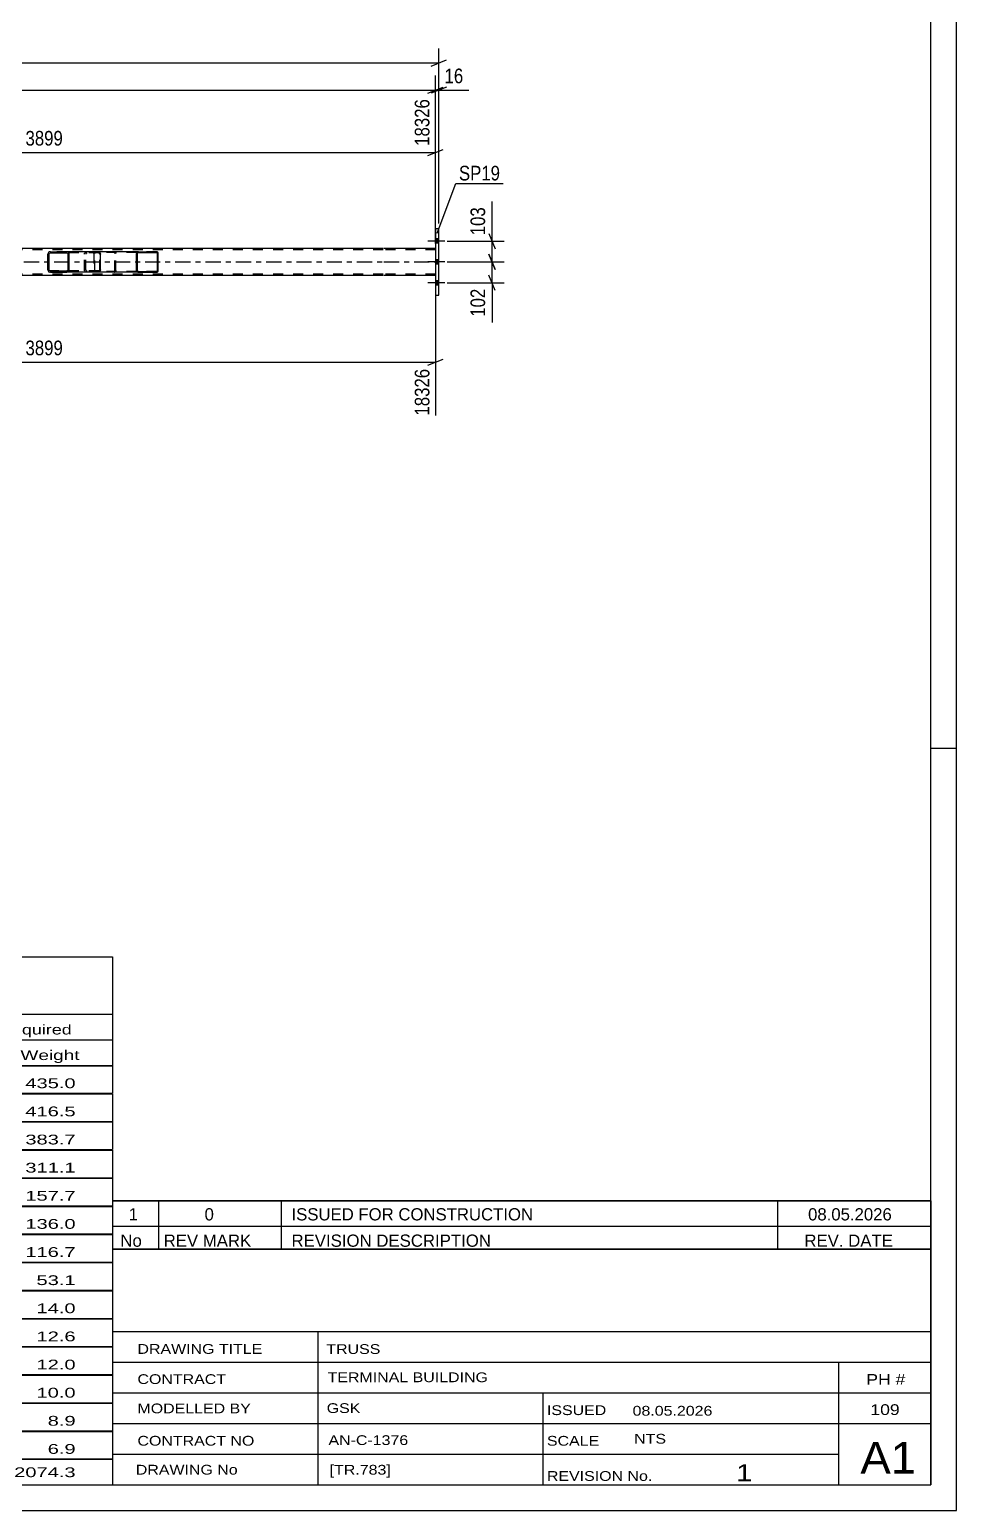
# Model space of a CAD drawing. Header units: millimetres. Extents: x 0 to 841, y 0 to 594.
# Drawn here: x 659.8 to 841, y 0 to 289.5 of the extents above; entities that cross this region are included whole.
import ezdxf

# ---------------------------------------------------------------- set-up
doc = ezdxf.new("R2010")
doc.units = ezdxf.units.MM
doc.linetypes.add('DXK_LINE_DOT2', pattern=[3.9198, 1.9599, -1.9599])
doc.linetypes.add('DXK_LINE_DOT3', pattern=[5.9187, 2.979, -0.9799, 0.9799, -0.9799])
doc.styles.add('Arial Narrow', font='ARIALN.TTF', dxfattribs={"height": 0.2})

# ---------------------------------------------------------------- blocks, each defined once
blk = doc.blocks.new('Unknown-318885883-1135')
at = {"color": 5, "linetype": 'Continuous'}
for p, q in [((841, 0), (841, 594)), ((836, 5), (836, 589)), ((841, 149), (836, 149)), ((5, 5), (836, 5)), ((0, 0), (841, 0))]:
    blk.add_line(p, q, dxfattribs=at)
blk = doc.blocks.new('Bolt-318885883-2845 - 2768')
at = {"linetype": 'Continuous'}
for points in [[(739.8, 247.77), (739.8, 248.65), (739.16, 248.65), (739.16, 247.77)], [(739.8, 247.77), (739.8, 248.65), (739.16, 248.65), (739.16, 247.77)], [(739.8, 247.77), (739.8, 248.65), (739.16, 248.65), (739.16, 247.77)], [(739.8, 243.67), (739.8, 244.55), (739.16, 244.55), (739.16, 243.67)], [(739.8, 243.67), (739.8, 244.55), (739.16, 244.55), (739.16, 243.67)], [(739.8, 239.57), (739.8, 240.45), (739.16, 240.45), (739.16, 239.57)], [(739.8, 239.57), (739.8, 240.45), (739.16, 240.45), (739.16, 239.57)], [(739.8, 239.57), (739.8, 240.45), (739.16, 240.45), (739.16, 239.57)]]:
    blk.add_hatch(color=1, dxfattribs=at).paths.add_polyline_path(points)
at = {"color": 1, "linetype": 'Continuous'}
for p, q in [((740.96, 248.21), (737.64, 248.21)), ((740.96, 248.21), (737.64, 248.21)), ((740.96, 248.21), (737.64, 248.21)), ((739.8, 248.65), (739.16, 248.65)), ((739.8, 248.65), (739.16, 248.65)), ((739.8, 248.65), (739.16, 248.65)), ((739.8, 247.77), (739.16, 247.77)), ((739.8, 247.77), (739.16, 247.77)), ((739.8, 247.77), (739.16, 247.77)), ((740.96, 244.11), (737.64, 244.11)), ((740.96, 244.11), (737.64, 244.11)), ((739.8, 244.55), (739.16, 244.55)), ((739.8, 244.55), (739.16, 244.55)), ((739.8, 243.67), (739.16, 243.67)), ((739.8, 243.67), (739.16, 243.67)), ((739.8, 240.45), (739.16, 240.45)), ((739.8, 240.45), (739.16, 240.45)), ((739.8, 240.45), (739.16, 240.45)), ((740.96, 240.01), (737.64, 240.01)), ((740.96, 240.01), (737.64, 240.01)), ((740.96, 240.01), (737.64, 240.01)), ((739.8, 239.57), (739.16, 239.57)), ((739.8, 239.57), (739.16, 239.57)), ((739.8, 239.57), (739.16, 239.57))]:
    blk.add_line(p, q, dxfattribs=at)
blk = doc.blocks.new('Part-318885883-2897 - 2768')
at = {"color": 7, "linetype": 'DXK_LINE_DOT2'}
for p, q in [((728.94, 246.51), (66.82, 246.51)), ((739.16, 246.51), (729.04, 246.51)), ((739.16, 246.75), (739.16, 241.47)), ((728.94, 241.71), (66.82, 241.71)), ((739.16, 241.71), (729.04, 241.71))]:
    blk.add_line(p, q, dxfattribs=at)
at = {"color": 2, "linetype": 'Continuous'}
for p, q in [((728.94, 246.75), (591.34, 246.75)), ((739.16, 246.75), (729.04, 246.75)), ((728.94, 241.47), (591.34, 241.47)), ((739.16, 241.47), (729.04, 241.47))]:
    blk.add_line(p, q, dxfattribs=at)
at = {"color": 7, "linetype": 'DXK_LINE_DOT3'}
for p, q in [((66.82, 244.11), (728.94, 244.11)), ((729.04, 244.11), (739.16, 244.11))]:
    blk.add_line(p, q, dxfattribs=at)
blk = doc.blocks.new('Part-318885883-2951 - 2768')
at = {"color": 2, "linetype": 'Continuous'}
for p, q in [((739.8, 250.61), (739.16, 250.61)), ((739.16, 250.61), (739.16, 237.61)), ((739.8, 237.61), (739.8, 250.61)), ((739.16, 237.61), (739.8, 237.61))]:
    blk.add_line(p, q, dxfattribs=at)
blk = doc.blocks.new('Part-318885883-2976 - 2768')
at = {"linetype": 'Continuous'}
h = blk.add_hatch(dxfattribs=at)
h.set_pattern_fill('', scale=0.7, style=0, pattern_type=0)
h.set_pattern_definition([(45, (684.9385, 245.9116), (-1.57154, 1.57154), [])])
h.paths.add_polyline_path([(684.96, 245.79), (684.94, 245.91), (684.86, 246.02), (684.75, 246.08), (684.62, 246.11), (681.05, 246.11), (680.92, 246.08), (680.81, 246.02), (680.73, 245.91), (680.71, 245.79), (680.71, 242.43), (680.73, 242.31), (680.81, 242.2), (680.92, 242.13), (681.05, 242.11), (684.62, 242.11), (684.75, 242.13), (684.86, 242.2), (684.94, 242.31), (684.96, 242.43)])
h.paths.add_polyline_path([(684.78, 242.37), (684.74, 242.32), (684.69, 242.28), (684.62, 242.27), (681.05, 242.27), (680.98, 242.28), (680.93, 242.32), (680.89, 242.37), (680.88, 242.43), (680.88, 245.79), (680.89, 245.85), (680.93, 245.9), (680.98, 245.94), (681.05, 245.95), (684.62, 245.95), (684.69, 245.94), (684.74, 245.9), (684.78, 245.85), (684.79, 245.79), (684.79, 242.43)])
at = {"color": 7, "linetype": 'DXK_LINE_DOT2'}
for p, q in [((672.36, 245.81), (672.38, 245.91)), ((672.36, 245.79), (672.36, 245.81)), ((672.36, 245.79), (672.36, 242.43)), ((672.54, 245.85), (672.53, 245.79)), ((672.53, 242.43), (672.53, 245.79)), ((672.58, 245.9), (672.54, 245.85)), ((672.57, 246.08), (672.7, 246.11)), ((672.63, 245.94), (672.58, 245.9)), ((672.7, 245.95), (672.63, 245.94)), ((673.35, 246.11), (672.7, 246.11)), ((684.62, 245.95), (672.7, 245.95)), ((676.27, 246.11), (676.4, 246.08)), ((676.34, 245.94), (676.27, 245.95)), ((676.39, 245.9), (676.34, 245.94)), ((676.43, 245.85), (676.39, 245.9)), ((676.44, 245.79), (676.43, 245.85)), ((676.44, 242.43), (676.44, 245.79)), ((676.59, 245.91), (676.62, 245.79)), ((676.62, 242.43), (676.62, 245.79)), ((684.62, 246.11), (681.05, 246.11)), ((672.38, 242.31), (672.36, 242.43)), ((672.53, 242.43), (672.54, 242.37)), ((672.54, 242.37), (672.58, 242.32)), ((672.7, 242.11), (672.57, 242.13)), ((672.58, 242.32), (672.63, 242.28)), ((672.63, 242.28), (672.7, 242.27)), ((684.62, 242.27), (672.7, 242.27)), ((673.35, 242.11), (672.7, 242.11)), ((676.27, 242.27), (676.34, 242.28)), ((676.4, 242.13), (676.27, 242.11)), ((676.34, 242.28), (676.39, 242.32)), ((676.39, 242.32), (676.43, 242.37)), ((676.43, 242.37), (676.44, 242.43)), ((676.62, 242.43), (676.59, 242.31)), ((684.62, 242.11), (681.05, 242.11))]:
    blk.add_line(p, q, dxfattribs=at)
at = {"color": 2, "linetype": 'Continuous'}
for p, q in [((681.05, 246.11), (673.35, 246.11)), ((680.73, 245.91), (680.71, 245.79)), ((680.71, 242.43), (680.71, 245.79)), ((680.88, 245.79), (680.89, 245.85)), ((680.88, 242.43), (680.88, 245.79)), ((680.89, 245.85), (680.93, 245.9)), ((681.05, 246.11), (680.92, 246.08)), ((680.93, 245.9), (680.98, 245.94)), ((680.98, 245.94), (681.05, 245.95)), ((681.05, 246.11), (684.62, 246.11)), ((681.05, 245.95), (684.62, 245.95)), ((684.75, 246.08), (684.62, 246.11)), ((684.62, 245.95), (684.69, 245.94)), ((684.69, 245.94), (684.74, 245.9)), ((684.74, 245.9), (684.78, 245.85)), ((684.78, 245.85), (684.79, 245.79)), ((684.79, 242.43), (684.79, 245.79)), ((684.96, 245.79), (684.94, 245.91)), ((684.96, 242.43), (684.96, 245.79)), ((681.05, 242.11), (673.35, 242.11)), ((680.71, 242.43), (680.73, 242.31)), ((680.89, 242.37), (680.88, 242.43)), ((680.93, 242.32), (680.89, 242.37)), ((680.92, 242.13), (681.05, 242.11)), ((680.98, 242.28), (680.93, 242.32)), ((681.05, 242.27), (680.98, 242.28)), ((681.05, 242.27), (684.62, 242.27)), ((681.05, 242.11), (684.62, 242.11)), ((684.69, 242.28), (684.62, 242.27)), ((684.62, 242.11), (684.75, 242.13)), ((684.74, 242.32), (684.69, 242.28)), ((684.78, 242.37), (684.74, 242.32)), ((684.79, 242.43), (684.78, 242.37)), ((684.94, 242.31), (684.96, 242.43))]:
    blk.add_line(p, q, dxfattribs=at)
at = {"color": 7, "linetype": 'DXK_LINE_DOT2'}
for centre, start, end in [((672.69, 245.78), 110.7583, 155.68), ((676.29, 245.78), 24.32, 69.2417), ((672.69, 242.44), 204.32, 249.2417), ((676.29, 242.44), 290.7583, 335.68)]:
    blk.add_arc(centre, 0.331, start, end, dxfattribs=at)
at = {"color": 2, "linetype": 'Continuous'}
for centre, start, end in [((681.04, 245.78), 110.7583, 155.68), ((684.64, 245.78), 24.32, 69.2417), ((681.04, 242.44), 204.32, 249.2417), ((684.64, 242.44), 290.7583, 335.68)]:
    blk.add_arc(centre, 0.331, start, end, dxfattribs=at)
blk = doc.blocks.new('Part-318885883-3005 - 2768')
at = {"linetype": 'Continuous'}
h = blk.add_hatch(dxfattribs=at)
h.set_pattern_fill('', scale=0.7, style=0, pattern_type=0)
h.set_pattern_definition([(45, (667.5148, 245.8129), (-1.57154, 1.57154), [])])
h.paths.add_polyline_path([(667.55, 245.63), (667.51, 245.81), (667.41, 245.97), (667.24, 246.07), (667.05, 246.11), (663.87, 246.11), (663.67, 246.07), (663.51, 245.97), (663.4, 245.81), (663.36, 245.63), (663.36, 242.59), (663.4, 242.41), (663.51, 242.25), (663.67, 242.15), (663.87, 242.11), (667.05, 242.11), (667.24, 242.15), (667.41, 242.25), (667.51, 242.41), (667.55, 242.59)])
h.paths.add_polyline_path([(667.28, 242.5), (667.23, 242.42), (667.15, 242.37), (667.05, 242.35), (663.87, 242.35), (663.77, 242.37), (663.69, 242.42), (663.63, 242.5), (663.61, 242.59), (663.61, 245.63), (663.63, 245.72), (663.69, 245.8), (663.77, 245.85), (663.87, 245.87), (667.05, 245.87), (667.15, 245.85), (667.23, 245.8), (667.28, 245.72), (667.3, 245.63), (667.3, 242.59)])
at = {"color": 2, "linetype": 'Continuous'}
for p, q in [((663.4, 245.81), (663.36, 245.63)), ((663.36, 242.59), (663.36, 245.63)), ((663.61, 245.63), (663.63, 245.72)), ((663.61, 242.59), (663.61, 245.63)), ((663.63, 245.72), (663.69, 245.8)), ((663.87, 246.11), (663.67, 246.07)), ((663.69, 245.8), (663.77, 245.85)), ((663.77, 245.85), (663.87, 245.87)), ((663.87, 246.11), (667.05, 246.11)), ((663.87, 245.87), (667.05, 245.87)), ((673.35, 246.11), (667.05, 246.11)), ((667.24, 246.07), (667.05, 246.11)), ((667.05, 245.87), (667.15, 245.85)), ((667.15, 245.85), (667.23, 245.8)), ((667.23, 245.8), (667.28, 245.72)), ((667.28, 245.72), (667.3, 245.63)), ((667.3, 242.59), (667.3, 245.63)), ((667.55, 245.63), (667.51, 245.81)), ((667.55, 242.59), (667.55, 245.63)), ((673.35, 246.11), (673.45, 246.07)), ((673.45, 246.07), (673.54, 245.97)), ((673.54, 245.97), (673.6, 245.81)), ((673.6, 245.81), (673.62, 245.63)), ((673.62, 242.59), (673.62, 245.63)), ((663.36, 242.59), (663.4, 242.41)), ((663.63, 242.5), (663.61, 242.59)), ((663.69, 242.42), (663.63, 242.5)), ((663.67, 242.15), (663.87, 242.11)), ((663.77, 242.37), (663.69, 242.42)), ((663.87, 242.35), (663.77, 242.37)), ((663.87, 242.35), (667.05, 242.35)), ((663.87, 242.11), (667.05, 242.11)), ((667.15, 242.37), (667.05, 242.35)), ((667.05, 242.11), (667.24, 242.15)), ((673.35, 242.11), (667.05, 242.11)), ((667.23, 242.42), (667.15, 242.37)), ((667.28, 242.5), (667.23, 242.42)), ((667.3, 242.59), (667.28, 242.5)), ((667.51, 242.41), (667.55, 242.59)), ((673.45, 242.15), (673.35, 242.11)), ((673.54, 242.25), (673.45, 242.15)), ((673.6, 242.41), (673.54, 242.25)), ((673.62, 242.59), (673.6, 242.41))]:
    blk.add_line(p, q, dxfattribs=at)
at = {"color": 7, "linetype": 'DXK_LINE_DOT2'}
for p, q in [((667.05, 246.11), (663.87, 246.11)), ((673.35, 245.87), (663.87, 245.87)), ((670.51, 245.63), (670.55, 245.81)), ((670.51, 242.59), (670.51, 245.63)), ((670.78, 245.72), (670.76, 245.63)), ((670.76, 242.59), (670.76, 245.63)), ((670.84, 245.8), (670.78, 245.72)), ((670.82, 246.07), (671.02, 246.11)), ((670.84, 245.8), (670.86, 245.81)), ((670.86, 245.81), (670.92, 245.85)), ((670.92, 245.85), (671.02, 245.87)), ((672.36, 245.87), (672.36, 246.11)), ((673.4, 245.85), (673.35, 245.87)), ((673.45, 245.8), (673.4, 245.85)), ((673.48, 245.72), (673.45, 245.8)), ((673.49, 245.63), (673.48, 245.72)), ((673.49, 242.59), (673.49, 245.63)), ((673.35, 242.35), (663.87, 242.35)), ((667.05, 242.11), (663.87, 242.11)), ((670.55, 242.41), (670.51, 242.59)), ((670.76, 242.59), (670.78, 242.5)), ((670.78, 242.5), (670.84, 242.42)), ((671.02, 242.11), (670.82, 242.15)), ((670.84, 242.42), (670.86, 242.41)), ((670.86, 242.41), (670.92, 242.37)), ((670.92, 242.37), (671.02, 242.35)), ((672.36, 242.11), (672.36, 242.35)), ((673.35, 242.35), (673.4, 242.37)), ((673.4, 242.37), (673.45, 242.42)), ((673.45, 242.42), (673.48, 242.5)), ((673.48, 242.5), (673.49, 242.59))]:
    blk.add_line(p, q, dxfattribs=at)
at = {"color": 2, "linetype": 'Continuous'}
for centre, start, end in [((663.85, 245.61), 111.1941, 156.1506), ((667.06, 245.61), 23.8494, 68.8059), ((663.85, 242.6), 203.8494, 248.8059), ((667.06, 242.6), 291.1941, 336.1506)]:
    blk.add_arc(centre, 0.492, start, end, dxfattribs=at)
at = {"color": 7, "linetype": 'DXK_LINE_DOT2'}
for centre, start, end in [((671, 245.61), 111.1941, 156.1506), ((671, 242.6), 203.8494, 248.8059)]:
    blk.add_arc(centre, 0.492, start, end, dxfattribs=at)
blk = doc.blocks.new('StraightDimension-318885883-3194 - 2768')
at = {"color": 7, "linetype": 'Continuous'}
for p, q in [((737.66, 277.11), (740.66, 278.31)), ((739.16, 251.61), (739.16, 280.56)), ((56.6, 277.71), (739.16, 277.71))]:
    blk.add_line(p, q, dxfattribs=at)
blk = doc.blocks.new('StraightDimension-318885883-3204 - 2768')
at = {"color": 7, "linetype": 'Continuous'}
for p, q in [((737.66, 277.11), (740.66, 278.31)), ((741.3, 278.31), (738.3, 277.11)), ((739.16, 251.61), (739.16, 280.56)), ((739.8, 251.61), (739.8, 280.56)), ((739.16, 277.71), (739.8, 277.71))]:
    blk.add_line(p, q, dxfattribs=at)
at = {"color": 0}
blk.add_wipeout([(745.18, 278.46), (745.18, 282.66), (740.32, 282.66), (740.32, 278.46)], dxfattribs=at)
at = {"color": 7, "linetype": 'Continuous'}
blk.add_line((739.8, 277.71), (745.7, 277.71), dxfattribs=at)
blk.add_line((739.8, 277.71), (745.7, 277.71), dxfattribs=at)
at = {"color": 3, "style": 'Arial Narrow'}
blk.add_text('16', height=2.863, dxfattribs=at).set_placement((740.92, 279.06))
blk = doc.blocks.new('StraightDimension-318885883-3220 - 2768')
at = {"color": 7, "linetype": 'Continuous'}
for p, q in [((739.16, 240.47), (739.16, 214.08)), ((586.14, 232.07), (586.14, 214.08)), ((587.64, 225.12), (584.64, 223.92)), ((586.14, 224.52), (739.16, 224.52)), ((737.66, 223.92), (740.66, 225.12))]:
    blk.add_line(p, q, dxfattribs=at)
at = {"color": 0}
blk.add_wipeout([(666.9, 225.27), (666.9, 229.47), (658.39, 229.47), (658.39, 225.27)], dxfattribs=at)
at = {"color": 0, "linetype": 'Continuous'}
blk.add_wipeout([(738.56, 223.82), (734.36, 223.82), (734.36, 213.48), (738.56, 213.48)], dxfattribs=at)
at = {"color": 3, "style": 'Arial Narrow'}
blk.add_text('3899', height=2.863, dxfattribs=at).set_placement((658.99, 225.87))
at = {"color": 3, "linetype": 'Continuous', "style": 'Arial Narrow'}
blk.add_text('18326', height=2.863, rotation=90.0002, dxfattribs=at).set_placement((737.96, 214.08))
blk = doc.blocks.new('StraightDimension-318885883-3238 - 2768')
at = {"color": 7, "linetype": 'Continuous'}
for p, q in [((739.8, 251.61), (739.8, 285.87)), ((55.96, 283.02), (739.8, 283.02)), ((738.3, 282.42), (741.3, 283.62))]:
    blk.add_line(p, q, dxfattribs=at)
blk = doc.blocks.new('StraightDimension-318885883-3254 - 2768')
at = {"color": 7, "linetype": 'Continuous'}
for p, q in [((586.14, 255.35), (586.14, 275.96)), ((739.16, 247.75), (739.16, 275.96)), ((587.64, 266.12), (584.64, 264.92)), ((586.14, 265.52), (739.16, 265.52)), ((737.66, 264.92), (740.66, 266.12))]:
    blk.add_line(p, q, dxfattribs=at)
at = {"color": 0, "linetype": 'Continuous'}
blk.add_wipeout([(738.56, 276.56), (734.36, 276.56), (734.36, 266.22), (738.56, 266.22)], dxfattribs=at)
at = {"color": 0}
blk.add_wipeout([(666.9, 266.27), (666.9, 270.47), (658.39, 270.47), (658.39, 266.27)], dxfattribs=at)
at = {"color": 3, "linetype": 'Continuous', "style": 'Arial Narrow'}
blk.add_text('18326', height=2.863, rotation=90.0002, dxfattribs=at).set_placement((737.96, 266.82))
at = {"color": 3, "style": 'Arial Narrow'}
blk.add_text('3899', height=2.863, dxfattribs=at).set_placement((658.99, 266.87))
blk = doc.blocks.new('StraightDimension-318885883-19477 - 2768')
at = {"color": 7, "linetype": 'Continuous'}
for p, q in [((749.61, 249.71), (750.81, 246.71)), ((741.44, 248.21), (752.61, 248.21)), ((750.21, 244.11), (750.21, 248.21)), ((741.44, 244.11), (752.61, 244.11)), ((750.81, 242.61), (749.61, 245.61))]:
    blk.add_line(p, q, dxfattribs=at)
at = {"color": 0}
blk.add_wipeout([(749.46, 255.42), (745.26, 255.42), (745.26, 248.73), (749.46, 248.73)], dxfattribs=at)
at = {"color": 7, "linetype": 'Continuous'}
blk.add_line((750.21, 248.21), (750.21, 255.94), dxfattribs=at)
blk.add_line((750.21, 248.21), (750.21, 255.94), dxfattribs=at)
at = {"color": 3, "style": 'Arial Narrow'}
blk.add_text('103', height=2.863, rotation=90.0002, dxfattribs=at).set_placement((748.86, 249.33))
blk = doc.blocks.new('StraightDimension-318885883-19478 - 2768')
at = {"color": 7, "linetype": 'Continuous'}
for p, q in [((741.44, 244.11), (752.61, 244.11)), ((749.61, 245.61), (750.81, 242.61)), ((750.21, 240.01), (750.21, 244.11)), ((750.81, 238.51), (749.61, 241.51)), ((741.44, 240.01), (752.61, 240.01))]:
    blk.add_line(p, q, dxfattribs=at)
at = {"color": 0}
blk.add_wipeout([(749.46, 239.48), (745.26, 239.48), (745.26, 232.8), (749.46, 232.8)], dxfattribs=at)
at = {"color": 7, "linetype": 'Continuous'}
blk.add_line((750.21, 240.01), (750.21, 232.27), dxfattribs=at)
blk.add_line((750.21, 240.01), (750.21, 232.27), dxfattribs=at)
at = {"color": 3, "style": 'Arial Narrow'}
blk.add_text('102', height=2.863, rotation=90.0002, dxfattribs=at).set_placement((748.86, 233.4))
blk = doc.blocks.new('Unknown-318885883-19955')
at = {"color": 7, "linetype": 'Continuous'}
for p, q in [((676, 51.05), (676, 5)), ((676, 51.05), (836, 51.05)), ((836, 51), (836, 5)), ((676, 35), (836, 35)), ((716.14, 35), (716.14, 5)), ((676, 29), (836, 29)), ((818, 5.05), (818, 29.05)), ((676, 23), (836, 23)), ((760.14, 23), (760.14, 5)), ((676, 17), (836, 17)), ((676, 11), (818, 11)), ((676, 5), (836, 5))]:
    blk.add_line(p, q, dxfattribs=at)
at = {"color": 7, "style": 'Arial Narrow'}
for s, height, width, p in [('DRAWING TITLE', 1.9089, 1.425378, (680.88, 30.61)), ('TRUSS', 1.909, 1.425378, (717.81, 30.59)), ('CONTRACT', 1.909, 1.425378, (680.88, 24.71)), ('TERMINAL BUILDING', 1.9089, 1.425378, (718.06, 25.07)), ('MODELLED BY', 1.9089, 1.425378, (680.88, 18.98)), ('GSK', 1.909, 1.425378, (717.88, 19.04)), ('ISSUED', 1.909, 1.425378, (760.94, 18.64)), ('08.05.2026', 1.909, 1.425378, (777.69, 18.52)), ('CONTRACT NO', 1.9089, 1.425378, (680.88, 12.66)), ('AN-C-1376', 1.909, 1.425378, (718.23, 12.78)), ('SCALE', 1.909, 1.425378, (760.94, 12.65)), ('A1', 6.204, 1.25, (822.24, 7.2)), ('DRAWING No', 1.909, 1.425378, (680.56, 7)), ('[TR.783]', 1.909, 1.425378, (718.46, 6.99)), ('1', 3.34, 1.5, (797.91, 5.68)), ('REVISION No.', 1.9089, 1.425378, (760.94, 5.77))]:
    blk.add_text(s, height=height, dxfattribs=dict(at, width=width)).set_placement(p)
at = {"color": 7, "linetype": 'Continuous', "style": 'Arial Narrow'}
for s, height, width, p in [('PH #', 2.1, 1.42538, (823.4, 24.55)), ('109', 2.1, 1.42538, (824.19, 18.65)), ('NTS', 1.909, 1.425378, (778, 13.05))]:
    blk.add_text(s, height=height, dxfattribs=dict(at, width=width)).set_placement(p)
blk = doc.blocks.new('Unknown-318885883-19956')
at = {"color": 7, "linetype": 'Continuous'}
for p, q in [((516, 108.25), (676, 108.25)), ((516, 97), (516, 108.25)), ((676, 108.25), (676, 97)), ((516, 97), (676, 97)), ((516, 97), (516, 92)), ((676, 97), (676, 92)), ((516, 92), (676, 92)), ((516, 92), (516, 87)), ((540, 92), (540, 87)), ((575.5, 92), (575.5, 87)), ((601.5, 92), (601.5, 87)), ((614.5, 92), (614.5, 87)), ((632, 92), (632, 87)), ((654, 92), (654, 87)), ((676, 92), (676, 87)), ((516, 87), (676, 87)), ((516, 86.95), (516, 81.55)), ((516, 86.95), (676, 86.95)), ((540, 87), (540, 81.5)), ((575.5, 87), (575.5, 81.5)), ((601.5, 87), (601.5, 81.5)), ((614.5, 87), (614.5, 81.5)), ((632, 87), (632, 81.5)), ((654, 87), (654, 81.5)), ((676, 86.95), (676, 81.55)), ((516, 81.55), (676, 81.55)), ((516, 81.45), (516, 76.05)), ((516, 81.45), (676, 81.45)), ((540, 81.5), (540, 76)), ((575.5, 81.5), (575.5, 76)), ((601.5, 81.5), (601.5, 76)), ((614.5, 81.5), (614.5, 76)), ((632, 81.5), (632, 76)), ((654, 81.5), (654, 76)), ((676, 81.45), (676, 76.05)), ((516, 76.05), (676, 76.05)), ((516, 75.95), (516, 70.55)), ((516, 75.95), (676, 75.95)), ((540, 76), (540, 70.5)), ((575.5, 76), (575.5, 70.5)), ((601.5, 76), (601.5, 70.5)), ((614.5, 76), (614.5, 70.5)), ((632, 76), (632, 70.5)), ((654, 76), (654, 70.5)), ((676, 75.95), (676, 70.55)), ((516, 70.55), (676, 70.55)), ((516, 70.45), (516, 65.05)), ((516, 70.45), (676, 70.45)), ((540, 70.5), (540, 65)), ((575.5, 70.5), (575.5, 65)), ((601.5, 70.5), (601.5, 65)), ((614.5, 70.5), (614.5, 65)), ((632, 70.5), (632, 65)), ((654, 70.5), (654, 65)), ((676, 70.45), (676, 65.05)), ((516, 65.05), (676, 65.05)), ((516, 64.95), (516, 59.55)), ((516, 64.95), (676, 64.95)), ((540, 65), (540, 59.5)), ((575.5, 65), (575.5, 59.5)), ((601.5, 65), (601.5, 59.5)), ((614.5, 65), (614.5, 59.5)), ((632, 65), (632, 59.5)), ((654, 65), (654, 59.5)), ((676, 64.95), (676, 59.55)), ((516, 59.55), (676, 59.55)), ((516, 59.45), (516, 54.05)), ((516, 59.45), (676, 59.45)), ((540, 59.5), (540, 54)), ((575.5, 59.5), (575.5, 54)), ((601.5, 59.5), (601.5, 54)), ((614.5, 59.5), (614.5, 54)), ((632, 59.5), (632, 54)), ((654, 59.5), (654, 54)), ((676, 59.45), (676, 54.05)), ((516, 54.05), (676, 54.05)), ((516, 53.95), (516, 48.55)), ((516, 53.95), (676, 53.95)), ((540, 54), (540, 48.5)), ((575.5, 54), (575.5, 48.5)), ((601.5, 54), (601.5, 48.5)), ((614.5, 54), (614.5, 48.5)), ((632, 54), (632, 48.5)), ((654, 54), (654, 48.5)), ((676, 53.95), (676, 48.55)), ((516, 48.55), (676, 48.55)), ((516, 48.45), (516, 43.05)), ((516, 48.45), (676, 48.45)), ((540, 48.5), (540, 43)), ((575.5, 48.5), (575.5, 43)), ((601.5, 48.5), (601.5, 43)), ((614.5, 48.5), (614.5, 43)), ((632, 48.5), (632, 43)), ((654, 48.5), (654, 43)), ((676, 48.45), (676, 43.05)), ((516, 43.05), (676, 43.05)), ((516, 42.95), (516, 37.55)), ((516, 42.95), (676, 42.95)), ((540, 43), (540, 37.5)), ((575.5, 43), (575.5, 37.5)), ((601.5, 43), (601.5, 37.5)), ((614.5, 43), (614.5, 37.5)), ((632, 43), (632, 37.5)), ((654, 43), (654, 37.5)), ((676, 42.95), (676, 37.55)), ((516, 37.55), (676, 37.55)), ((516, 37.45), (516, 32.05)), ((516, 37.45), (676, 37.45)), ((540, 37.5), (540, 32)), ((575.5, 37.5), (575.5, 32)), ((601.5, 37.5), (601.5, 32)), ((614.5, 37.5), (614.5, 32)), ((632, 37.5), (632, 32)), ((654, 37.5), (654, 32)), ((676, 37.45), (676, 32.05)), ((516, 32.05), (676, 32.05)), ((516, 31.95), (516, 26.55)), ((516, 31.95), (676, 31.95)), ((540, 32), (540, 26.5)), ((575.5, 32), (575.5, 26.5)), ((601.5, 32), (601.5, 26.5)), ((614.5, 32), (614.5, 26.5)), ((632, 32), (632, 26.5)), ((654, 32), (654, 26.5)), ((676, 31.95), (676, 26.55)), ((516, 26.55), (676, 26.55)), ((516, 26.45), (516, 21.05)), ((516, 26.45), (676, 26.45)), ((540, 26.5), (540, 21)), ((575.5, 26.5), (575.5, 21)), ((601.5, 26.5), (601.5, 21)), ((614.5, 26.5), (614.5, 21)), ((632, 26.5), (632, 21)), ((654, 26.5), (654, 21)), ((676, 26.45), (676, 21.05)), ((516, 21.05), (676, 21.05)), ((516, 20.95), (516, 15.55)), ((516, 20.95), (676, 20.95)), ((540, 21), (540, 15.5)), ((575.5, 21), (575.5, 15.5)), ((601.5, 21), (601.5, 15.5)), ((614.5, 21), (614.5, 15.5)), ((632, 21), (632, 15.5)), ((654, 21), (654, 15.5)), ((676, 20.95), (676, 15.55)), ((516, 15.55), (676, 15.55)), ((516, 15.45), (516, 10.05)), ((516, 15.45), (676, 15.45)), ((540, 15.5), (540, 10)), ((575.5, 15.5), (575.5, 10)), ((601.5, 15.5), (601.5, 10)), ((614.5, 15.5), (614.5, 10)), ((632, 15.5), (632, 10)), ((654, 15.5), (654, 10)), ((676, 15.45), (676, 10.05)), ((516, 10.05), (676, 10.05)), ((516, 10), (676, 10)), ((516, 10), (516, 5)), ((632, 10), (632, 5)), ((654, 10), (654, 5)), ((676, 10), (676, 5)), ((516, 5), (676, 5))]:
    blk.add_line(p, q, dxfattribs=at)
at = {"color": 7, "style": 'Arial Narrow'}
for s, height, width, p in [('GENERAL NOTES & WELD DETAILS :', 2.8633, 1.4, (517.15, 100.56)), ('REFER TYP DRAWING TYP-01', 1.9089, 1.6, (600.7, 100.66)), ("MATERIAL LIST FOR ASSEMBLY MK'D", 1.9089, 1.6, (517.15, 93.06)), ('TR783', 1.909, 1.794707, (609.9, 92.97)), ('1', 1.91, 1.794707, (638.08, 93.06)), ('No. Required', 1.9089, 1.6, (647.41, 93.06)), ('Mark', 1.909, 1.7, (517.34, 88)), ('Profile', 1.909, 1.7, (550.41, 88)), ('Material', 1.909, 1.7, (580.54, 88.06)), ('No.', 1.909, 1.7, (605.5, 88.06)), ('Length', 1.909, 1.7, (616, 88.06)), ('Area', 1.909, 1.7, (638.5, 88.06)), ('Weight', 1.909, 1.7, (658, 88.06))]:
    blk.add_text(s, height=height, dxfattribs=dict(at, width=width)).set_placement(p)
at = {"color": 7, "linetype": 'Continuous', "style": 'Arial Narrow'}
for s, height, width, p in [('BC181', 1.909, 1.794707, (517.5, 82.56)), ('SHS132*6', 1.909, 1.794707, (542, 82.56)), ('E350', 1.909, 1.794707, (581.74, 82.56)), ('1', 1.91, 1.794707, (605.86, 82.56)), ('18326', 1.909, 1.794707, (616.4, 82.56)), ('9.7', 1.909, 1.794707, (642.32, 82.56)), ('435.0', 1.909, 1.794707, (658.96, 82.56)), ('TR783', 1.909, 1.794707, (517.5, 77.06)), ('SHS100*8', 1.909, 1.794707, (542, 77.06)), ('E350', 1.909, 1.794707, (581.74, 77.06)), ('1', 1.91, 1.794707, (605.86, 77.06)), ('18022', 1.909, 1.794707, (616.4, 77.06)), ('7.2', 1.909, 1.794707, (642.32, 77.06)), ('416.5', 1.909, 1.794707, (658.96, 77.06)), ('M177', 1.909, 1.794707, (517.5, 71.56)), ('SHS100*6', 1.909, 1.794707, (542, 71.56)), ('E350', 1.909, 1.794707, (581.74, 71.56)), ('7', 1.91, 1.794707, (605.86, 71.56)), ('3167', 1.909, 1.794707, (618.58, 71.56)), ('1.2', 1.909, 1.794707, (642.32, 71.56)), ('383.7', 1.909, 1.794707, (658.96, 71.56)), ('M196', 1.909, 1.794707, (517.5, 66.06)), ('SHS100*4', 1.909, 1.794707, (542, 66.06)), ('E350', 1.909, 1.794707, (581.74, 66.06)), ('8', 1.91, 1.794707, (605.86, 66.06)), ('3261', 1.909, 1.794707, (618.58, 66.06)), ('1.3', 1.909, 1.794707, (642.32, 66.06)), ('311.1', 1.909, 1.794707, (658.96, 66.06)), ('PL761', 1.909, 1.794707, (517.5, 60.56)), ('PL12*300', 1.909, 1.794707, (542, 60.56)), ('E350', 1.909, 1.794707, (581.74, 60.56)), ('18', 1.909, 1.794707, (604.76, 60.56)), ('310', 1.909, 1.794707, (620.77, 60.56)), ('0.2', 1.909, 1.794707, (642.32, 60.56)), ('157.7', 1.909, 1.794707, (658.96, 60.56)), ('SP20', 1.909, 1.794707, (517.5, 55.06)), ('PL20*380', 1.909, 1.794707, (542, 55.06)), ('E350', 1.909, 1.794707, (581.74, 55.06)), ('6', 1.91, 1.794707, (605.86, 55.06)), ('380', 1.909, 1.794707, (620.77, 55.06)), ('0.3', 1.909, 1.794707, (642.32, 55.06)), ('136.0', 1.909, 1.794707, (658.96, 55.06)), ('M1454', 1.909, 1.794707, (517.5, 49.56)), ('RHS100*100*6', 1.9089, 1.794707, (542, 49.56)), ('E350', 1.909, 1.794707, (581.74, 49.56)), ('18', 1.909, 1.794707, (604.76, 49.56)), ('366', 1.909, 1.794707, (620.77, 49.56)), ('0.1', 1.909, 1.794707, (642.32, 49.56)), ('116.7', 1.909, 1.794707, (658.96, 49.56)), ('SP19', 1.909, 1.794707, (517.5, 44.06)), ('PL16*325', 1.909, 1.794707, (542, 44.06)), ('E350', 1.909, 1.794707, (581.74, 44.06)), ('4', 1.91, 1.794707, (605.86, 44.06)), ('325', 1.909, 1.794707, (620.77, 44.06)), ('0.2', 1.909, 1.794707, (642.32, 44.06)), ('53.1', 1.909, 1.794707, (661.14, 44.06)), ('TB74', 1.909, 1.794707, (517.5, 38.56)), ('RHS150*110*6', 1.9089, 1.794707, (542, 38.56)), ('E350', 1.909, 1.794707, (581.74, 38.56)), ('3', 1.91, 1.794707, (605.86, 38.56)), ('200', 1.909, 1.794707, (620.77, 38.56)), ('0.1', 1.909, 1.794707, (642.32, 38.56)), ('14.0', 1.909, 1.794707, (661.14, 38.56)), ('TB48', 1.909, 1.794707, (517.5, 33.06)), ('RHS150*110*6', 1.9089, 1.794707, (542, 33.06)), ('E350', 1.909, 1.794707, (581.74, 33.06)), ('3', 1.91, 1.794707, (605.86, 33.06)), ('180', 1.909, 1.794707, (620.77, 33.06)), ('0.1', 1.909, 1.794707, (642.32, 33.06)), ('12.6', 1.909, 1.794707, (661.14, 33.06)), ('PL538', 1.909, 1.794707, (517.5, 27.56)), ('PL10*150', 1.909, 1.794707, (542, 27.56)), ('E350', 1.909, 1.794707, (581.74, 27.56)), ('6', 1.91, 1.794707, (605.86, 27.56)), ('170', 1.909, 1.794707, (620.77, 27.56)), ('0.1', 1.909, 1.794707, (642.32, 27.56)), ('12.0', 1.909, 1.794707, (661.14, 27.56)), ('ST33', 1.909, 1.794707, (517.5, 22.06)), ('PL8*100', 1.909, 1.794707, (542, 22.06)), ('E350', 1.909, 1.794707, (581.74, 22.06)), ('24', 1.909, 1.794707, (604.76, 22.06)), ('135', 1.909, 1.794707, (620.77, 22.06)), ('0.0', 1.909, 1.794707, (642.32, 22.06)), ('10.0', 1.909, 1.794707, (661.14, 22.06)), ('ST32', 1.909, 1.794707, (517.5, 16.56)), ('PL8*100', 1.909, 1.794707, (542, 16.56)), ('E350', 1.909, 1.794707, (581.74, 16.56)), ('24', 1.909, 1.794707, (604.76, 16.56)), ('121', 1.909, 1.794707, (620.77, 16.56)), ('0.0', 1.909, 1.794707, (642.32, 16.56)), ('8.9', 1.909, 1.794707, (663.33, 16.56)), ('M1439', 1.909, 1.794707, (517.5, 11.06)), ('RHS100*100*6', 1.9089, 1.794707, (542, 11.06)), ('E350', 1.909, 1.794707, (581.74, 11.06)), ('1', 1.91, 1.794707, (605.86, 11.06)), ('390', 1.909, 1.794707, (620.77, 11.06)), ('0.2', 1.909, 1.794707, (642.32, 11.06)), ('6.9', 1.909, 1.794707, (663.33, 11.06)), ('Total', 1.909, 1.7, (618.33, 6.5)), ('46.9', 1.909, 1.794707, (639.64, 6.5)), ('2074.3', 1.909, 1.794707, (656.77, 6.5))]:
    blk.add_text(s, height=height, dxfattribs=dict(at, width=width)).set_placement(p)
blk = doc.blocks.new('Unknown-318885883-19958')
at = {"color": 7, "linetype": 'Continuous'}
for p, q in [((676, 60.55), (836, 60.55)), ((836, 60.55), (676, 60.55)), ((676, 60.55), (676, 55.55)), ((685, 60.55), (685, 55.55)), ((709, 60.55), (709, 55.55)), ((806, 60.55), (806, 55.55)), ((836, 60.55), (836, 55.55)), ((676, 55.55), (836, 55.55)), ((676, 55.55), (676, 51.05)), ((676, 55.55), (836, 55.55)), ((685, 55.55), (685, 51.05)), ((709, 55.55), (709, 51.05)), ((806, 55.55), (806, 51.05)), ((836, 55.55), (836, 51.05)), ((836, 51.05), (676, 51.05))]:
    blk.add_line(p, q, dxfattribs=at)
at = {"color": 7, "linetype": 'Continuous', "style": 'Arial Narrow'}
for s, height, width, p in [('1', 2.39, 1.196471, (679.16, 56.7)), ('0', 2.39, 1.196471, (694, 56.7)), ('ISSUED FOR CONSTRUCTION', 2.3861, 1.196471, (711, 56.7)), ('08.05.2026', 2.386, 1.196471, (812, 56.7)), ('No', 2.386, 1.2, (677.54, 51.55)), ('REV MARK', 2.386, 1.2, (686, 51.55)), ('REVISION DESCRIPTION', 2.3861, 1.2, (711, 51.55)), ('REV. DATE', 2.386, 1.2, (811.28, 51.55))]:
    blk.add_text(s, height=height, dxfattribs=dict(at, width=width)).set_placement(p)
blk = doc.blocks.new('Mark-318885883-2947 - 2768')
at = {"color": 0}
blk.add_wipeout([(751.77, 260.05), (751.77, 263.05), (743.74, 263.05), (743.74, 260.05)], dxfattribs=at)
blk.add_wipeout([(751.77, 260.05), (751.77, 263.05), (743.74, 263.05), (743.74, 260.05)], dxfattribs=at)
at = {"color": 30, "linetype": 'Continuous'}
for p, q in [((739.51, 249.76), (743.14, 259.45)), ((743.14, 259.45), (752.37, 259.45))]:
    blk.add_line(p, q, dxfattribs=at)
at = {"color": 3, "style": 'Arial Narrow'}
blk.add_text('SP19', height=2.863, dxfattribs=at).set_placement((743.74, 260.05))

msp = doc.modelspace()

# ---------------------------------------------------------------- block references
for name in ['Unknown-318885883-1135', 'Part-318885883-2951 - 2768', 'Part-318885883-2897 - 2768', 'Bolt-318885883-2845 - 2768', 'Part-318885883-3005 - 2768', 'Part-318885883-2976 - 2768', 'Unknown-318885883-19956', 'Unknown-318885883-19958', 'Unknown-318885883-19955']:
    msp.add_blockref(name, (0, 0))

# ---------------------------------------------------------------- next in the draw order: block references
for name in ['StraightDimension-318885883-3194 - 2768', 'StraightDimension-318885883-3220 - 2768']:
    msp.add_blockref(name, (0, 0))

# ---------------------------------------------------------------- next in the draw order: block references
msp.add_blockref('StraightDimension-318885883-3204 - 2768', (0, 0))

# ---------------------------------------------------------------- next in the draw order: block references
msp.add_blockref('StraightDimension-318885883-3238 - 2768', (0, 0))

# ---------------------------------------------------------------- next in the draw order: block references
msp.add_blockref('StraightDimension-318885883-3254 - 2768', (0, 0))

# ---------------------------------------------------------------- next in the draw order: block references
msp.add_blockref('StraightDimension-318885883-19477 - 2768', (0, 0))

# ---------------------------------------------------------------- next in the draw order: block references
for name in ['Mark-318885883-2947 - 2768', 'StraightDimension-318885883-19478 - 2768']:
    msp.add_blockref(name, (0, 0))

doc.saveas('drawing.dxf')
